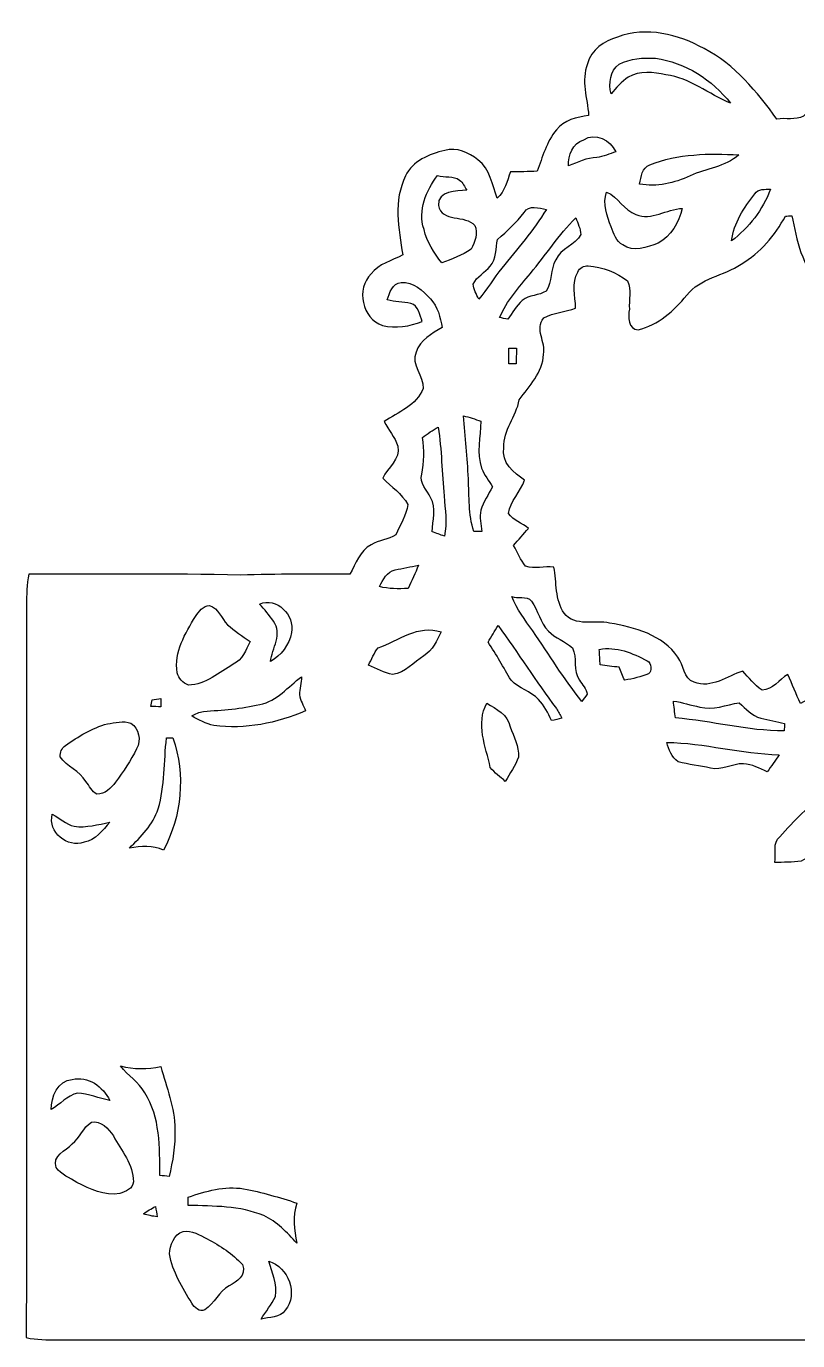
# Model space of a CAD drawing. Header units: centimetres. Extents: x -14.3 to 13.5, y -11.7 to 12.1.
# Drawn here: x -14.31 to -0.34, y -11.69 to 12.11 of the extents above; entities that cross this region are included whole.
import ezdxf

# ---------------------------------------------------------------- set-up
doc = ezdxf.new("R2010")
doc.units = ezdxf.units.CM
doc.header["$MEASUREMENT"] = 0
doc.layers.add('Camada 1', color=7, linetype='Continuous')

msp = doc.modelspace()

# ---------------------------------------------------------------- linework, layer by layer
at = {"layer": 'Camada 1', "color": 139}
for points, knots in [([(-3.60609, 11.9119), (-3.08257, 12.10804), (-2.50578, 11.96552), (-2.03376, 11.7034), (-2.03376, 11.7034), (-1.47779, 11.41836), (-1.08091, 10.91918), (-0.7172, 10.4267), (-0.7172, 10.4267), (-0.56162, 10.45528), (-0.37818, 10.40024), (-0.23495, 10.48315), (-0.23495, 10.48315), (-0.02399, 10.70716), (0.12524, 10.98973), (0.37712, 11.17459), (0.37712, 11.17459), (1.05692, 11.74997), (2.03518, 12.01561), (2.8896, 11.69388), (2.8896, 11.69388), (3.18347, 11.57711), (3.49532, 11.34216), (3.53589, 11.00702), (3.53589, 11.00702), (3.51084, 10.57099), (3.13267, 10.27783), (2.9524, 9.90776), (2.9524, 9.90776), (3.28718, 9.7275), (3.62232, 9.49184), (3.78389, 9.13589), (3.78389, 9.13589), (3.86962, 8.92422), (3.75779, 8.61625), (3.96311, 8.46243), (3.96311, 8.46243), (4.26156, 8.26347), (4.6355, 8.25888), (4.98122, 8.28746), (4.98122, 8.28746), (5.07788, 8.03205), (5.02356, 7.75229), (5.07506, 7.49088), (5.07506, 7.49088), (5.24087, 7.34095), (5.4931, 7.33813), (5.65644, 7.18961), (5.65644, 7.18961), (5.63421, 7.01216), (5.51251, 6.85588), (5.52415, 6.67173), (5.52415, 6.67173), (5.60493, 6.483), (5.80919, 6.39233), (5.9563, 6.2604), (5.9563, 6.2604), (5.86775, 6.12105), (5.76192, 5.99405), (5.67373, 5.85505), (5.67373, 5.85505), (5.91326, 5.82401), (6.23217, 5.81978), (6.32813, 5.53755), (6.32813, 5.53755), (6.54121, 4.98969), (6.17396, 4.39455), (5.67196, 4.16348), (5.67196, 4.16348), (5.84094, 3.85304), (6.1334, 3.63079), (6.29779, 3.31682), (6.29779, 3.31682), (6.51404, 2.96968), (6.63293, 2.57634), (6.7564, 2.18969), (6.7564, 2.18969), (8.87307, 2.18581), (10.98973, 2.1844), (13.1064, 2.19181), (13.1064, 2.19181), (13.19671, 2.16535), (13.4052, 2.24402), (13.43343, 2.09374), (13.43343, 2.09374), (13.47047, 1.85738), (13.45777, 1.61502), (13.46271, 1.37583), (13.46271, 1.37583), (13.44789, -2.97109), (13.47117, -7.31838), (13.45107, -11.66566), (13.45107, -11.66566), (10.73715, -11.69176), (8.02323, -11.66954), (5.30931, -11.67695), (5.30931, -11.67695), (-1.04069, -11.678), (-7.39105, -11.67483), (-13.74105, -11.67871), (-13.74105, -11.67871), (-13.93049, -11.67201), (-14.12275, -11.678), (-14.30867, -11.63567), (-14.30867, -11.63567), (-14.30161, -7.21607), (-14.30549, -2.79647), (-14.3069, 1.62313), (-14.3069, 1.62313), (-14.30091, 1.81293), (-14.3062, 2.00448), (-14.26387, 2.19075), (-14.26387, 2.19075), (-12.9854, 2.17734), (-11.70693, 2.20451), (-10.42882, 2.17135), (-10.42882, 2.17135), (-9.76948, 2.19146), (-9.10978, 2.18722), (-8.45009, 2.18863), (-8.45009, 2.18863), (-8.34108, 2.37702), (-8.27123, 2.61691), (-8.06344, 2.71815), (-8.06344, 2.71815), (-7.92692, 2.80811), (-7.75088, 2.80846), (-7.61788, 2.90195), (-7.61788, 2.90195), (-7.54133, 3.0794), (-7.42703, 3.25191), (-7.40234, 3.44699), (-7.40234, 3.44699), (-7.5057, 3.64808), (-7.69832, 3.77155), (-7.8546, 3.92501), (-7.8546, 3.92501), (-7.77028, 4.12362), (-7.52828, 4.26226), (-7.5812, 4.50744), (-7.5812, 4.50744), (-7.63835, 4.6676), (-7.74982, 4.8006), (-7.82849, 4.95018), (-7.82849, 4.95018), (-7.57731, 5.11881), (-7.239, 5.24757), (-7.12435, 5.55096), (-7.12435, 5.55096), (-7.10777, 5.77921), (-7.35189, 5.98241), (-7.25135, 6.20995), (-7.25135, 6.20995), (-7.17797, 6.43114), (-6.96771, 6.54544), (-6.77933, 6.65304), (-6.77933, 6.65304), (-6.81602, 6.83613), (-6.85483, 7.03298), (-6.99241, 7.17127), (-6.99241, 7.17127), (-7.124, 7.32261), (-7.30568, 7.48383), (-7.52052, 7.46795), (-7.52052, 7.46795), (-7.68244, 7.45349), (-7.73077, 7.28063), (-7.77522, 7.15257), (-7.77522, 7.15257), (-7.63482, 7.11623), (-7.48841, 7.12153), (-7.34801, 7.08942), (-7.34801, 7.08942), (-7.20513, 7.05238), (-7.18432, 6.87458), (-7.13846, 6.76346), (-7.13846, 6.76346), (-7.366, 6.67315), (-7.62071, 6.63646), (-7.8613, 6.69078), (-7.8613, 6.69078), (-8.2289, 6.81285), (-8.34178, 7.35965), (-8.0645, 7.62318), (-8.0645, 7.62318), (-7.92939, 7.81297), (-7.68703, 7.85989), (-7.49371, 7.9689), (-7.49371, 7.9689), (-7.56638, 8.43986), (-7.66868, 8.95385), (-7.44079, 9.3973), (-7.44079, 9.3973), (-7.32014, 9.67317), (-7.00723, 9.79735), (-6.73312, 9.85943), (-6.73312, 9.85943), (-6.51616, 9.92223), (-6.29744, 9.82345), (-6.13163, 9.68904), (-6.13163, 9.68904), (-5.90197, 9.52923), (-5.8794, 9.23255), (-5.78132, 8.99336), (-5.78132, 8.99336), (-5.64162, 9.11754), (-5.60776, 9.3084), (-5.54073, 9.47491), (-5.54073, 9.47491), (-5.38057, 9.47138), (-5.22076, 9.47667), (-5.0606, 9.48231), (-5.0606, 9.48231), (-4.96217, 9.7402), (-4.89091, 10.01642), (-4.7117, 10.23338), (-4.7117, 10.23338), (-4.57341, 10.40941), (-4.33846, 10.46268), (-4.12715, 10.49514), (-4.12715, 10.49514), (-4.14902, 10.807), (-4.26932, 11.12167), (-4.14584, 11.42965), (-4.14584, 11.42965), (-4.08869, 11.68541), (-3.84104, 11.83922), (-3.60609, 11.9119), (-3.60609, 11.9119), (-3.60609, 11.9119), (-3.60609, 11.9119), (-3.60609, 11.9119)], [0, 0, 0, 0, 0.01694915, 0.01694915, 0.01694915, 0.01694915, 0.03389831, 0.03389831, 0.03389831, 0.03389831, 0.05084746, 0.05084746, 0.05084746, 0.05084746, 0.06779661, 0.06779661, 0.06779661, 0.06779661, 0.08474576, 0.08474576, 0.08474576, 0.08474576, 0.10169492, 0.10169492, 0.10169492, 0.10169492, 0.11864407, 0.11864407, 0.11864407, 0.11864407, 0.13559322, 0.13559322, 0.13559322, 0.13559322, 0.15254237, 0.15254237, 0.15254237, 0.15254237, 0.16949153, 0.16949153, 0.16949153, 0.16949153, 0.18644068, 0.18644068, 0.18644068, 0.18644068, 0.20338983, 0.20338983, 0.20338983, 0.20338983, 0.22033898, 0.22033898, 0.22033898, 0.22033898, 0.23728814, 0.23728814, 0.23728814, 0.23728814, 0.25423729, 0.25423729, 0.25423729, 0.25423729, 0.27118644, 0.27118644, 0.27118644, 0.27118644, 0.28813559, 0.28813559, 0.28813559, 0.28813559, 0.30508475, 0.30508475, 0.30508475, 0.30508475, 0.3220339, 0.3220339, 0.3220339, 0.3220339, 0.33898305, 0.33898305, 0.33898305, 0.33898305, 0.3559322, 0.3559322, 0.3559322, 0.3559322, 0.37288136, 0.37288136, 0.37288136, 0.37288136, 0.38983051, 0.38983051, 0.38983051, 0.38983051, 0.40677966, 0.40677966, 0.40677966, 0.40677966, 0.42372881, 0.42372881, 0.42372881, 0.42372881, 0.44067797, 0.44067797, 0.44067797, 0.44067797, 0.45762712, 0.45762712, 0.45762712, 0.45762712, 0.47457627, 0.47457627, 0.47457627, 0.47457627, 0.49152542, 0.49152542, 0.49152542, 0.49152542, 0.50847458, 0.50847458, 0.50847458, 0.50847458, 0.52542373, 0.52542373, 0.52542373, 0.52542373, 0.54237288, 0.54237288, 0.54237288, 0.54237288, 0.55932203, 0.55932203, 0.55932203, 0.55932203, 0.57627119, 0.57627119, 0.57627119, 0.57627119, 0.59322034, 0.59322034, 0.59322034, 0.59322034, 0.61016949, 0.61016949, 0.61016949, 0.61016949, 0.62711864, 0.62711864, 0.62711864, 0.62711864, 0.6440678, 0.6440678, 0.6440678, 0.6440678, 0.66101695, 0.66101695, 0.66101695, 0.66101695, 0.6779661, 0.6779661, 0.6779661, 0.6779661, 0.69491525, 0.69491525, 0.69491525, 0.69491525, 0.71186441, 0.71186441, 0.71186441, 0.71186441, 0.72881356, 0.72881356, 0.72881356, 0.72881356, 0.74576271, 0.74576271, 0.74576271, 0.74576271, 0.76271186, 0.76271186, 0.76271186, 0.76271186, 0.77966102, 0.77966102, 0.77966102, 0.77966102, 0.79661017, 0.79661017, 0.79661017, 0.79661017, 0.81355932, 0.81355932, 0.81355932, 0.81355932, 0.83050847, 0.83050847, 0.83050847, 0.83050847, 0.84745763, 0.84745763, 0.84745763, 0.84745763, 0.86440678, 0.86440678, 0.86440678, 0.86440678, 0.88135593, 0.88135593, 0.88135593, 0.88135593, 0.89830508, 0.89830508, 0.89830508, 0.89830508, 0.91525424, 0.91525424, 0.91525424, 0.91525424, 0.93220339, 0.93220339, 0.93220339, 0.93220339, 0.94915254, 0.94915254, 0.94915254, 0.94915254, 0.96610169, 0.96610169, 0.96610169, 0.96610169, 1, 1, 1, 1]), ([(-3.57293, 11.42083), (-3.74403, 11.30088), (-3.76484, 11.07405), (-3.72216, 10.88461), (-3.72216, 10.88461), (-3.62514, 10.99115), (-3.53624, 11.11109), (-3.4096, 11.18553), (-3.4096, 11.18553), (-3.20287, 11.30653), (-2.9524, 11.27901), (-2.72803, 11.23139), (-2.72803, 11.23139), (-2.29447, 11.17353), (-1.95368, 10.87579), (-1.55822, 10.71704), (-1.55822, 10.71704), (-1.88842, 11.1379), (-2.37878, 11.45681), (-2.9143, 11.52913), (-2.9143, 11.52913), (-3.13655, 11.54289), (-3.37291, 11.52772), (-3.57293, 11.42083), (-3.57293, 11.42083), (-3.57293, 11.42083), (-3.57293, 11.42083), (-3.57293, 11.42083)], [0, 0, 0, 0, 0.125, 0.125, 0.125, 0.125, 0.25, 0.25, 0.25, 0.25, 0.375, 0.375, 0.375, 0.375, 0.5, 0.5, 0.5, 0.5, 0.625, 0.625, 0.625, 0.625, 0.75, 0.75, 0.75, 0.75, 1, 1, 1, 1]), ([(-4.21569, 10.05452), (-4.41995, 9.99067), (-4.50039, 9.77618), (-4.49121, 9.58074), (-4.49121, 9.58074), (-4.32329, 9.6393), (-4.16348, 9.73243), (-3.98004, 9.73243), (-3.98004, 9.73243), (-3.86009, 9.74443), (-3.75003, 9.79699), (-3.63784, 9.83756), (-3.63784, 9.83756), (-3.73098, 10.04605), (-4.00756, 10.19175), (-4.21569, 10.05452), (-4.21569, 10.05452), (-4.21569, 10.05452), (-4.21569, 10.05452), (-4.21569, 10.05452)], [0, 0, 0, 0, 0.16666667, 0.16666667, 0.16666667, 0.16666667, 0.33333333, 0.33333333, 0.33333333, 0.33333333, 0.5, 0.5, 0.5, 0.5, 0.66666667, 0.66666667, 0.66666667, 0.66666667, 1, 1, 1, 1]), ([(-3.01907, 9.59979), (-3.16442, 9.54934), (-3.175, 9.37789), (-3.20675, 9.25195), (-3.20675, 9.25195), (-2.89172, 9.18986), (-2.57598, 9.26818), (-2.28988, 9.40012), (-2.28988, 9.40012), (-1.99954, 9.53417), (-1.65453, 9.56275), (-1.40794, 9.77794), (-1.40794, 9.77794), (-1.94592, 9.81251), (-2.51213, 9.80158), (-3.01907, 9.59979), (-3.01907, 9.59979), (-3.01907, 9.59979), (-3.01907, 9.59979), (-3.01907, 9.59979)], [0, 0, 0, 0, 0.16666667, 0.16666667, 0.16666667, 0.16666667, 0.33333333, 0.33333333, 0.33333333, 0.33333333, 0.5, 0.5, 0.5, 0.5, 0.66666667, 0.66666667, 0.66666667, 0.66666667, 1, 1, 1, 1]), ([(-6.86118, 9.40788), (-7.06543, 9.13271), (-7.22595, 8.77641), (-7.10741, 8.43068), (-7.10741, 8.43068), (-7.06614, 8.1982), (-6.91586, 8.01229), (-6.7878, 7.82214), (-6.7878, 7.82214), (-6.60647, 7.89517), (-6.41597, 7.95831), (-6.25651, 8.07297), (-6.25651, 8.07297), (-6.18455, 8.19679), (-6.12705, 8.36577), (-6.18843, 8.503), (-6.18843, 8.503), (-6.362, 8.70409), (-6.78427, 8.55239), (-6.84777, 8.86566), (-6.84777, 8.86566), (-6.86365, 9.1306), (-6.51334, 9.1313), (-6.33554, 9.13977), (-6.33554, 9.13977), (-6.37399, 9.20362), (-6.40574, 9.27453), (-6.46289, 9.32427), (-6.46289, 9.32427), (-6.57472, 9.40788), (-6.737, 9.36272), (-6.86118, 9.40788), (-6.86118, 9.40788), (-6.86118, 9.40788), (-6.86118, 9.40788), (-6.86118, 9.40788)], [0, 0, 0, 0, 0.1, 0.1, 0.1, 0.1, 0.2, 0.2, 0.2, 0.2, 0.3, 0.3, 0.3, 0.3, 0.4, 0.4, 0.4, 0.4, 0.5, 0.5, 0.5, 0.5, 0.6, 0.6, 0.6, 0.6, 0.7, 0.7, 0.7, 0.7, 0.8, 0.8, 0.8, 0.8, 1, 1, 1, 1]), ([(-3.80153, 9.10661), (-3.88056, 8.89459), (-3.79448, 8.6741), (-3.72004, 8.47408), (-3.72004, 8.47408), (-3.66995, 8.3559), (-3.63079, 8.21655), (-3.51014, 8.14952), (-3.51014, 8.14952), (-3.31752, 8.00806), (-3.06705, 8.11142), (-2.86808, 8.18021), (-2.86808, 8.18021), (-2.63349, 8.30933), (-2.49061, 8.55663), (-2.4317, 8.81133), (-2.4317, 8.81133), (-2.71533, 8.80075), (-2.98944, 8.58238), (-3.27025, 8.70021), (-3.27025, 8.70021), (-3.49074, 8.77358), (-3.59057, 9.01418), (-3.80153, 9.10661), (-3.80153, 9.10661), (-3.80153, 9.10661), (-3.80153, 9.10661), (-3.80153, 9.10661)], [0, 0, 0, 0, 0.125, 0.125, 0.125, 0.125, 0.25, 0.25, 0.25, 0.25, 0.375, 0.375, 0.375, 0.375, 0.5, 0.5, 0.5, 0.5, 0.625, 0.625, 0.625, 0.625, 0.75, 0.75, 0.75, 0.75, 1, 1, 1, 1]), ([(-1.11866, 9.07591), (-1.3141, 8.82615), (-1.50001, 8.54569), (-1.53776, 8.22255), (-1.53776, 8.22255), (-1.22802, 8.46173), (-0.97014, 8.78734), (-0.83573, 9.15705), (-0.83573, 9.15705), (-0.9338, 9.15388), (-1.05445, 9.1687), (-1.11866, 9.07591), (-1.11866, 9.07591), (-1.11866, 9.07591), (-1.11866, 9.07591), (-1.11866, 9.07591)], [0, 0, 0, 0, 0.2, 0.2, 0.2, 0.2, 0.4, 0.4, 0.4, 0.4, 0.6, 0.6, 0.6, 0.6, 1, 1, 1, 1]), ([(-5.2952, 8.73725), (-5.43525, 8.55592), (-5.59929, 8.39611), (-5.77497, 8.24971), (-5.77497, 8.24971), (-5.81766, 8.09061), (-5.78767, 7.8927), (-5.91115, 7.76429), (-5.91115, 7.76429), (-6.0071, 7.64999), (-6.14927, 7.57626), (-6.21912, 7.44114), (-6.21912, 7.44114), (-6.20713, 7.34342), (-6.15809, 7.25593), (-6.11787, 7.16774), (-6.11787, 7.16774), (-5.96265, 7.34236), (-5.8487, 7.54839), (-5.70054, 7.7283), (-5.70054, 7.7283), (-5.41867, 8.07367), (-5.12621, 8.41234), (-4.89232, 8.79299), (-4.89232, 8.79299), (-5.02356, 8.8131), (-5.20947, 8.88506), (-5.2952, 8.73725), (-5.2952, 8.73725), (-5.2952, 8.73725), (-5.2952, 8.73725), (-5.2952, 8.73725)], [0, 0, 0, 0, 0.11111111, 0.11111111, 0.11111111, 0.11111111, 0.22222222, 0.22222222, 0.22222222, 0.22222222, 0.33333333, 0.33333333, 0.33333333, 0.33333333, 0.44444444, 0.44444444, 0.44444444, 0.44444444, 0.55555556, 0.55555556, 0.55555556, 0.55555556, 0.66666667, 0.66666667, 0.66666667, 0.66666667, 0.77777778, 0.77777778, 0.77777778, 0.77777778, 1, 1, 1, 1]), ([(-5.18195, 7.63341), (-5.38868, 7.38329), (-5.61128, 7.13846), (-5.73899, 6.83542), (-5.73899, 6.83542), (-5.69031, 6.82449), (-5.64162, 6.8139), (-5.59294, 6.80297), (-5.59294, 6.80297), (-5.50933, 6.92044), (-5.43419, 7.04497), (-5.32836, 7.14446), (-5.32836, 7.14446), (-5.20277, 7.24359), (-5.02779, 7.22842), (-4.89656, 7.3145), (-4.89656, 7.3145), (-4.78261, 7.47889), (-4.82741, 7.7089), (-4.72228, 7.88), (-4.72228, 7.88), (-4.63233, 8.08849), (-4.37021, 8.13929), (-4.26791, 8.33649), (-4.26791, 8.33649), (-4.27214, 8.44338), (-4.32435, 8.54075), (-4.36174, 8.63882), (-4.36174, 8.63882), (-4.67184, 8.33543), (-4.90079, 7.9622), (-5.18195, 7.63341), (-5.18195, 7.63341), (-5.18195, 7.63341), (-5.18195, 7.63341), (-5.18195, 7.63341)], [0, 0, 0, 0, 0.1, 0.1, 0.1, 0.1, 0.2, 0.2, 0.2, 0.2, 0.3, 0.3, 0.3, 0.3, 0.4, 0.4, 0.4, 0.4, 0.5, 0.5, 0.5, 0.5, 0.6, 0.6, 0.6, 0.6, 0.7, 0.7, 0.7, 0.7, 0.8, 0.8, 0.8, 0.8, 1, 1, 1, 1]), ([(-0.56515, 8.66951), (-0.75565, 8.32238), (-1.01565, 8.00171), (-1.36278, 7.80274), (-1.36278, 7.80274), (-1.67781, 7.58896), (-2.10855, 7.55156), (-2.35162, 7.23724), (-2.35162, 7.23724), (-2.57916, 6.95607), (-2.86844, 6.69608), (-3.23074, 6.61458), (-3.23074, 6.61458), (-3.41313, 6.60859), (-3.41242, 6.8647), (-3.38984, 6.98324), (-3.38984, 6.98324), (-3.39937, 7.15081), (-3.34998, 7.33743), (-3.42159, 7.49618), (-3.42159, 7.49618), (-3.62479, 7.6521), (-3.87632, 7.75547), (-4.13314, 7.77099), (-4.13314, 7.77099), (-4.21323, 7.77946), (-4.29366, 7.73289), (-4.32294, 7.65669), (-4.32294, 7.65669), (-4.44183, 7.45949), (-4.36527, 7.22277), (-4.3628, 7.00652), (-4.3628, 7.00652), (-4.54978, 6.93138), (-4.76568, 6.93067), (-4.93995, 6.82625), (-4.93995, 6.82625), (-5.10752, 6.62905), (-4.89691, 6.38845), (-4.94383, 6.16903), (-4.94383, 6.16903), (-4.95441, 5.836), (-5.20947, 5.59964), (-5.38268, 5.34317), (-5.38268, 5.34317), (-5.43913, 5.04155), (-5.67514, 4.79637), (-5.66314, 4.47957), (-5.66314, 4.47957), (-5.71288, 4.20829), (-5.48323, 4.02449), (-5.28814, 3.88832), (-5.28814, 3.88832), (-5.35975, 3.67524), (-5.54602, 3.51226), (-5.57812, 3.28577), (-5.57812, 3.28577), (-5.49381, 3.1563), (-5.32977, 3.11609), (-5.21653, 3.01696), (-5.21653, 3.01696), (-5.30613, 2.91359), (-5.39644, 2.81129), (-5.4857, 2.70757), (-5.4857, 2.70757), (-5.41373, 2.5841), (-5.36681, 2.44052), (-5.26803, 2.33468), (-5.26803, 2.33468), (-5.10787, 2.27083), (-4.92443, 2.33715), (-4.75791, 2.31563), (-4.75791, 2.31563), (-4.70076, 2.03729), (-4.74063, 1.7212), (-4.56988, 1.4799), (-4.56988, 1.4799), (-4.3748, 1.22837), (-4.01038, 1.35855), (-3.74756, 1.30316), (-3.74756, 1.30316), (-3.29248, 1.22626), (-2.78659, 1.08832), (-2.50966, 0.6858), (-2.50966, 0.6858), (-2.40136, 0.54046), (-2.413, 0.29669), (-2.21686, 0.23283), (-2.21686, 0.23283), (-1.90923, 0.10724), (-1.61608, 0.34361), (-1.33844, 0.43427), (-1.33844, 0.43427), (-1.2259, 0.31574), (-1.1303, 0.17604), (-0.98848, 0.08996), (-0.98848, 0.08996), (-0.79128, 0.09031), (-0.6791, 0.28011), (-0.52105, 0.37253), (-0.52105, 0.37253), (-0.44168, 0.19791), (-0.37148, 0.01905), (-0.29351, -0.15628), (-0.29351, -0.15628), (-0.14817, -0.07832), (-0.0127, 0.02434), (0.14605, 0.07408), (0.14605, 0.07408), (0.28928, 0.07761), (0.4251, 0.01411), (0.5648, -0.01164), (0.5648, -0.01164), (0.61242, 0.17674), (0.61454, 0.37359), (0.66111, 0.56127), (0.66111, 0.56127), (0.89359, 0.69215), (1.16664, 0.46955), (1.40899, 0.57679), (1.40899, 0.57679), (1.70815, 0.65828), (1.78929, 0.9966), (1.98155, 1.20297), (1.98155, 1.20297), (2.17911, 1.14265), (2.37984, 1.08479), (2.58939, 1.09079), (2.58939, 1.09079), (2.68323, 1.4164), (2.42041, 1.84221), (2.72591, 2.08915), (2.72591, 2.08915), (2.9591, 2.31352), (3.34786, 2.40559), (3.43429, 2.75625), (3.43429, 2.75625), (3.44664, 2.98979), (3.38208, 3.21663), (3.33375, 3.44241), (3.33375, 3.44241), (3.50485, 3.52778), (3.67489, 3.61597), (3.84316, 3.70769), (3.84316, 3.70769), (3.79695, 3.86327), (3.73768, 4.01426), (3.68723, 4.16807), (3.68723, 4.16807), (3.75779, 4.2231), (3.84916, 4.26332), (3.89255, 4.34552), (3.89255, 4.34552), (3.91795, 4.47781), (3.91724, 4.64397), (3.79201, 4.72405), (3.79201, 4.72405), (3.32881, 5.04331), (2.93053, 5.50475), (2.80106, 6.06319), (2.80106, 6.06319), (2.72062, 6.29603), (2.7178, 6.59342), (2.50014, 6.7504), (2.50014, 6.7504), (2.28247, 6.90104), (2.00766, 6.92362), (1.76283, 7.00899), (1.76283, 7.00899), (1.49754, 7.07919), (1.25307, 7.23406), (0.97049, 7.22595), (0.97049, 7.22595), (0.67239, 7.26228), (0.32667, 7.2323), (0.08326, 7.44114), (0.08326, 7.44114), (-0.27481, 7.74841), (-0.35595, 8.24124), (-0.4505, 8.67833), (-0.4505, 8.67833), (-0.48895, 8.67551), (-0.52705, 8.67234), (-0.56515, 8.66951), (-0.56515, 8.66951), (-0.56515, 8.66951), (-0.56515, 8.66951), (-0.56515, 8.66951)], [0, 0, 0, 0, 0.02083333, 0.02083333, 0.02083333, 0.02083333, 0.04166667, 0.04166667, 0.04166667, 0.04166667, 0.0625, 0.0625, 0.0625, 0.0625, 0.08333333, 0.08333333, 0.08333333, 0.08333333, 0.10416667, 0.10416667, 0.10416667, 0.10416667, 0.125, 0.125, 0.125, 0.125, 0.14583333, 0.14583333, 0.14583333, 0.14583333, 0.16666667, 0.16666667, 0.16666667, 0.16666667, 0.1875, 0.1875, 0.1875, 0.1875, 0.20833333, 0.20833333, 0.20833333, 0.20833333, 0.22916667, 0.22916667, 0.22916667, 0.22916667, 0.25, 0.25, 0.25, 0.25, 0.27083333, 0.27083333, 0.27083333, 0.27083333, 0.29166667, 0.29166667, 0.29166667, 0.29166667, 0.3125, 0.3125, 0.3125, 0.3125, 0.33333333, 0.33333333, 0.33333333, 0.33333333, 0.35416667, 0.35416667, 0.35416667, 0.35416667, 0.375, 0.375, 0.375, 0.375, 0.39583333, 0.39583333, 0.39583333, 0.39583333, 0.41666667, 0.41666667, 0.41666667, 0.41666667, 0.4375, 0.4375, 0.4375, 0.4375, 0.45833333, 0.45833333, 0.45833333, 0.45833333, 0.47916667, 0.47916667, 0.47916667, 0.47916667, 0.5, 0.5, 0.5, 0.5, 0.52083333, 0.52083333, 0.52083333, 0.52083333, 0.54166667, 0.54166667, 0.54166667, 0.54166667, 0.5625, 0.5625, 0.5625, 0.5625, 0.58333333, 0.58333333, 0.58333333, 0.58333333, 0.60416667, 0.60416667, 0.60416667, 0.60416667, 0.625, 0.625, 0.625, 0.625, 0.64583333, 0.64583333, 0.64583333, 0.64583333, 0.66666667, 0.66666667, 0.66666667, 0.66666667, 0.6875, 0.6875, 0.6875, 0.6875, 0.70833333, 0.70833333, 0.70833333, 0.70833333, 0.72916667, 0.72916667, 0.72916667, 0.72916667, 0.75, 0.75, 0.75, 0.75, 0.77083333, 0.77083333, 0.77083333, 0.77083333, 0.79166667, 0.79166667, 0.79166667, 0.79166667, 0.8125, 0.8125, 0.8125, 0.8125, 0.83333333, 0.83333333, 0.83333333, 0.83333333, 0.85416667, 0.85416667, 0.85416667, 0.85416667, 0.875, 0.875, 0.875, 0.875, 0.89583333, 0.89583333, 0.89583333, 0.89583333, 0.91666667, 0.91666667, 0.91666667, 0.91666667, 0.9375, 0.9375, 0.9375, 0.9375, 0.95833333, 0.95833333, 0.95833333, 0.95833333, 1, 1, 1, 1]), ([(-5.57036, 6.27803), (-5.57424, 6.1849), (-5.57389, 6.09177), (-5.57001, 5.99863), (-5.57001, 5.99863), (-5.53791, 5.99863), (-5.4737, 5.99863), (-5.44195, 5.99863), (-5.44195, 5.99863), (-5.43772, 6.09141), (-5.4349, 6.18455), (-5.43631, 6.27733), (-5.43631, 6.27733), (-5.46982, 6.27768), (-5.53685, 6.27803), (-5.57036, 6.27803), (-5.57036, 6.27803), (-5.57036, 6.27803), (-5.57036, 6.27803), (-5.57036, 6.27803)], [0, 0, 0, 0, 0.16666667, 0.16666667, 0.16666667, 0.16666667, 0.33333333, 0.33333333, 0.33333333, 0.33333333, 0.5, 0.5, 0.5, 0.5, 0.66666667, 0.66666667, 0.66666667, 0.66666667, 1, 1, 1, 1]), ([(-6.39516, 5.05389), (-6.36623, 4.67466), (-6.3179, 4.29683), (-6.3052, 3.91619), (-6.3052, 3.91619), (-6.2865, 3.59763), (-6.30908, 3.26708), (-6.20466, 2.96016), (-6.20466, 2.96016), (-6.15774, 2.96122), (-6.11046, 2.96228), (-6.06319, 2.96333), (-6.06319, 2.96333), (-6.06743, 3.08928), (-6.11046, 3.2198), (-6.0766, 3.34504), (-6.0766, 3.34504), (-6.03497, 3.49814), (-5.94184, 3.62903), (-5.8667, 3.76626), (-5.8667, 3.76626), (-5.93161, 3.88056), (-6.01698, 3.98392), (-6.06531, 4.10669), (-6.06531, 4.10669), (-6.16232, 4.38256), (-6.08224, 4.67289), (-6.07801, 4.95547), (-6.07801, 4.95547), (-6.18067, 4.9971), (-6.28685, 5.03061), (-6.39516, 5.05389), (-6.39516, 5.05389), (-6.39516, 5.05389), (-6.39516, 5.05389), (-6.39516, 5.05389)], [0, 0, 0, 0, 0.1, 0.1, 0.1, 0.1, 0.2, 0.2, 0.2, 0.2, 0.3, 0.3, 0.3, 0.3, 0.4, 0.4, 0.4, 0.4, 0.5, 0.5, 0.5, 0.5, 0.6, 0.6, 0.6, 0.6, 0.7, 0.7, 0.7, 0.7, 0.8, 0.8, 0.8, 0.8, 1, 1, 1, 1]), ([(-7.1367, 4.66161), (-7.10283, 4.44077), (-7.10036, 4.21464), (-7.14904, 3.99591), (-7.14904, 3.99591), (-7.19561, 3.83399), (-7.04991, 3.71052), (-6.99135, 3.57364), (-6.99135, 3.57364), (-6.87246, 3.38843), (-6.95396, 3.15701), (-6.96207, 2.95522), (-6.96207, 2.95522), (-6.88763, 2.92876), (-6.81355, 2.9023), (-6.73911, 2.87584), (-6.73911, 2.87584), (-6.68549, 3.11573), (-6.72888, 3.36197), (-6.74405, 3.60327), (-6.74405, 3.60327), (-6.7818, 4.01884), (-6.78991, 4.43689), (-6.84883, 4.84999), (-6.84883, 4.84999), (-6.95149, 4.79813), (-7.04497, 4.7304), (-7.1367, 4.66161), (-7.1367, 4.66161), (-7.1367, 4.66161), (-7.1367, 4.66161), (-7.1367, 4.66161)], [0, 0, 0, 0, 0.11111111, 0.11111111, 0.11111111, 0.11111111, 0.22222222, 0.22222222, 0.22222222, 0.22222222, 0.33333333, 0.33333333, 0.33333333, 0.33333333, 0.44444444, 0.44444444, 0.44444444, 0.44444444, 0.55555556, 0.55555556, 0.55555556, 0.55555556, 0.66666667, 0.66666667, 0.66666667, 0.66666667, 0.77777778, 0.77777778, 0.77777778, 0.77777778, 1, 1, 1, 1]), ([(-7.62988, 2.2666), (-7.77875, 2.23555), (-7.84719, 2.08386), (-7.91563, 1.96497), (-7.91563, 1.96497), (-7.7463, 1.91699), (-7.56955, 1.92017), (-7.39563, 1.93005), (-7.39563, 1.93005), (-7.32966, 2.06904), (-7.26017, 2.20627), (-7.21043, 2.35232), (-7.21043, 2.35232), (-7.34942, 2.32057), (-7.48947, 2.292), (-7.62988, 2.2666), (-7.62988, 2.2666), (-7.62988, 2.2666), (-7.62988, 2.2666), (-7.62988, 2.2666)], [0, 0, 0, 0, 0.16666667, 0.16666667, 0.16666667, 0.16666667, 0.33333333, 0.33333333, 0.33333333, 0.33333333, 0.5, 0.5, 0.5, 0.5, 0.66666667, 0.66666667, 0.66666667, 0.66666667, 1, 1, 1, 1]), ([(-10.08521, 1.64747), (-9.99772, 1.54587), (-9.90459, 1.44851), (-9.83368, 1.33421), (-9.83368, 1.33421), (-9.6647, 1.1109), (-9.85591, 0.84526), (-9.88977, 0.60431), (-9.88977, 0.60431), (-9.69398, 0.70979), (-9.54828, 0.91193), (-9.50807, 1.12959), (-9.50807, 1.12959), (-9.44421, 1.44286), (-9.77583, 1.78223), (-10.08521, 1.64747), (-10.08521, 1.64747), (-10.08521, 1.64747), (-10.08521, 1.64747), (-10.08521, 1.64747)], [0, 0, 0, 0, 0.16666667, 0.16666667, 0.16666667, 0.16666667, 0.33333333, 0.33333333, 0.33333333, 0.33333333, 0.5, 0.5, 0.5, 0.5, 0.66666667, 0.66666667, 0.66666667, 0.66666667, 1, 1, 1, 1]), ([(-5.51815, 1.78364), (-5.4296, 1.55399), (-5.27756, 1.35996), (-5.14033, 1.15888), (-5.14033, 1.15888), (-4.84258, 0.73484), (-4.57694, 0.28822), (-4.25062, -0.11536), (-4.25062, -0.11536), (-4.21816, -0.07303), (-4.18289, -0.03316), (-4.15431, 0.01199), (-4.15431, 0.01199), (-4.16701, 0.11148), (-4.24709, 0.18521), (-4.29154, 0.27058), (-4.29154, 0.27058), (-4.4263, 0.43603), (-4.32188, 0.67451), (-4.42101, 0.85196), (-4.42101, 0.85196), (-4.5466, 0.97896), (-4.73639, 1.0227), (-4.85669, 1.15782), (-4.85669, 1.15782), (-5.00345, 1.31092), (-5.04014, 1.53176), (-5.16326, 1.70039), (-5.16326, 1.70039), (-5.24404, 1.80587), (-5.42149, 1.7332), (-5.51815, 1.78364), (-5.51815, 1.78364), (-5.51815, 1.78364), (-5.51815, 1.78364), (-5.51815, 1.78364)], [0, 0, 0, 0, 0.1, 0.1, 0.1, 0.1, 0.2, 0.2, 0.2, 0.2, 0.3, 0.3, 0.3, 0.3, 0.4, 0.4, 0.4, 0.4, 0.5, 0.5, 0.5, 0.5, 0.6, 0.6, 0.6, 0.6, 0.7, 0.7, 0.7, 0.7, 0.8, 0.8, 0.8, 0.8, 1, 1, 1, 1]), ([(-11.24691, 1.42275), (-11.42894, 1.11443), (-11.64096, 0.77964), (-11.57499, 0.40217), (-11.57499, 0.40217), (-11.55806, 0.29598), (-11.46669, 0.21978), (-11.37285, 0.17992), (-11.37285, 0.17992), (-11.06135, 0.18591), (-10.81511, 0.40887), (-10.5604, 0.55809), (-10.5604, 0.55809), (-10.39213, 0.63465), (-10.33357, 0.81562), (-10.25807, 0.96802), (-10.25807, 0.96802), (-10.3953, 1.06856), (-10.53994, 1.16029), (-10.66694, 1.27318), (-10.66694, 1.27318), (-10.7756, 1.38712), (-10.82499, 1.5748), (-10.99185, 1.61996), (-10.99185, 1.61996), (-11.10827, 1.61678), (-11.18482, 1.50883), (-11.24691, 1.42275), (-11.24691, 1.42275), (-11.24691, 1.42275), (-11.24691, 1.42275), (-11.24691, 1.42275)], [0, 0, 0, 0, 0.11111111, 0.11111111, 0.11111111, 0.11111111, 0.22222222, 0.22222222, 0.22222222, 0.22222222, 0.33333333, 0.33333333, 0.33333333, 0.33333333, 0.44444444, 0.44444444, 0.44444444, 0.44444444, 0.55555556, 0.55555556, 0.55555556, 0.55555556, 0.66666667, 0.66666667, 0.66666667, 0.66666667, 0.77777778, 0.77777778, 0.77777778, 0.77777778, 1, 1, 1, 1]), ([(-7.93891, 0.85549), (-8.01476, 0.76129), (-8.05886, 0.64629), (-8.11283, 0.53904), (-8.11283, 0.53904), (-7.96749, 0.48295), (-7.83096, 0.39511), (-7.67574, 0.36971), (-7.67574, 0.36971), (-7.4489, 0.40358), (-7.29439, 0.59196), (-7.1113, 0.7112), (-7.1113, 0.7112), (-6.95113, 0.8068), (-6.8767, 0.98249), (-6.79873, 1.14194), (-6.79873, 1.14194), (-7.20549, 1.28482), (-7.57096, 0.97966), (-7.93891, 0.85549), (-7.93891, 0.85549), (-7.93891, 0.85549), (-7.93891, 0.85549), (-7.93891, 0.85549)], [0, 0, 0, 0, 0.14285714, 0.14285714, 0.14285714, 0.14285714, 0.28571429, 0.28571429, 0.28571429, 0.28571429, 0.42857143, 0.42857143, 0.42857143, 0.42857143, 0.57142857, 0.57142857, 0.57142857, 0.57142857, 0.71428571, 0.71428571, 0.71428571, 0.71428571, 1, 1, 1, 1]), ([(-5.94925, 0.95426), (-5.79402, 0.73519), (-5.6709, 0.49565), (-5.53261, 0.26564), (-5.53261, 0.26564), (-5.39468, 0.11606), (-5.17596, 0.07056), (-5.0359, -0.07938), (-5.0359, -0.07938), (-4.93148, -0.19015), (-4.86269, -0.32738), (-4.80025, -0.46461), (-4.80025, -0.46461), (-4.7371, -0.44979), (-4.67431, -0.43392), (-4.61116, -0.41734), (-4.61116, -0.41734), (-4.64326, -0.35878), (-4.67466, -0.30057), (-4.71135, -0.24553), (-4.71135, -0.24553), (-5.07753, 0.24553), (-5.40632, 0.76271), (-5.76721, 1.2573), (-5.76721, 1.2573), (-5.8286, 1.15711), (-5.88857, 1.05551), (-5.94925, 0.95426), (-5.94925, 0.95426), (-5.94925, 0.95426), (-5.94925, 0.95426), (-5.94925, 0.95426)], [0, 0, 0, 0, 0.11111111, 0.11111111, 0.11111111, 0.11111111, 0.22222222, 0.22222222, 0.22222222, 0.22222222, 0.33333333, 0.33333333, 0.33333333, 0.33333333, 0.44444444, 0.44444444, 0.44444444, 0.44444444, 0.55555556, 0.55555556, 0.55555556, 0.55555556, 0.66666667, 0.66666667, 0.66666667, 0.66666667, 0.77777778, 0.77777778, 0.77777778, 0.77777778, 1, 1, 1, 1]), ([(-3.93524, 0.8255), (-3.92994, 0.73166), (-3.9243, 0.63782), (-3.91795, 0.54328), (-3.91795, 0.54328), (-3.80436, 0.52917), (-3.69076, 0.51647), (-3.57646, 0.50165), (-3.57646, 0.50165), (-3.54365, 0.42298), (-3.50979, 0.34431), (-3.47486, 0.26599), (-3.47486, 0.26599), (-3.32952, 0.2988), (-3.17853, 0.32173), (-3.042, 0.38418), (-3.042, 0.38418), (-2.98133, 0.4258), (-2.98203, 0.5842), (-3.06811, 0.61666), (-3.06811, 0.61666), (-3.33163, 0.76341), (-3.62797, 0.88336), (-3.93524, 0.8255), (-3.93524, 0.8255), (-3.93524, 0.8255), (-3.93524, 0.8255), (-3.93524, 0.8255)], [0, 0, 0, 0, 0.125, 0.125, 0.125, 0.125, 0.25, 0.25, 0.25, 0.25, 0.375, 0.375, 0.375, 0.375, 0.5, 0.5, 0.5, 0.5, 0.625, 0.625, 0.625, 0.625, 0.75, 0.75, 0.75, 0.75, 1, 1, 1, 1]), ([(-10.08168, -0.16969), (-10.4133, -0.25612), (-10.75937, -0.26705), (-11.0991, -0.29986), (-11.0991, -0.29986), (-11.176, -0.30798), (-11.24515, -0.34502), (-11.31429, -0.37712), (-11.31429, -0.37712), (-11.18905, -0.45226), (-11.05676, -0.5207), (-10.91283, -0.5521), (-10.91283, -0.5521), (-10.3445, -0.629), (-9.77265, -0.51153), (-9.2516, -0.2854), (-9.2516, -0.2854), (-9.28899, -0.19015), (-9.34614, -0.10054), (-9.36308, 0.00141), (-9.36308, 0.00141), (-9.36025, 0.11183), (-9.33203, 0.21978), (-9.32392, 0.32985), (-9.32392, 0.32985), (-9.57051, 0.15452), (-9.76595, -0.11642), (-10.08168, -0.16969), (-10.08168, -0.16969), (-10.08168, -0.16969), (-10.08168, -0.16969), (-10.08168, -0.16969)], [0, 0, 0, 0, 0.11111111, 0.11111111, 0.11111111, 0.11111111, 0.22222222, 0.22222222, 0.22222222, 0.22222222, 0.33333333, 0.33333333, 0.33333333, 0.33333333, 0.44444444, 0.44444444, 0.44444444, 0.44444444, 0.55555556, 0.55555556, 0.55555556, 0.55555556, 0.66666667, 0.66666667, 0.66666667, 0.66666667, 0.77777778, 0.77777778, 0.77777778, 0.77777778, 1, 1, 1, 1]), ([(-12.03149, -0.08467), (-12.03854, -0.12629), (-12.04525, -0.16828), (-12.05195, -0.21026), (-12.05195, -0.21026), (-11.99162, -0.21061), (-11.93095, -0.21167), (-11.87062, -0.21237), (-11.87062, -0.21237), (-11.87097, -0.16334), (-11.87168, -0.11465), (-11.87203, -0.06597), (-11.87203, -0.06597), (-11.9253, -0.07197), (-11.97857, -0.07796), (-12.03149, -0.08467), (-12.03149, -0.08467), (-12.03149, -0.08467), (-12.03149, -0.08467), (-12.03149, -0.08467)], [0, 0, 0, 0, 0.16666667, 0.16666667, 0.16666667, 0.16666667, 0.33333333, 0.33333333, 0.33333333, 0.33333333, 0.5, 0.5, 0.5, 0.5, 0.66666667, 0.66666667, 0.66666667, 0.66666667, 1, 1, 1, 1]), ([(-5.96794, -0.14711), (-6.17679, -0.51435), (-5.9877, -0.93698), (-5.90726, -1.31339), (-5.90726, -1.31339), (-5.83248, -1.41146), (-5.72594, -1.47955), (-5.63633, -1.56386), (-5.63633, -1.56386), (-5.5566, -1.41711), (-5.45042, -1.28199), (-5.3968, -1.12289), (-5.3968, -1.12289), (-5.38692, -0.93169), (-5.48076, -0.75036), (-5.54849, -0.57714), (-5.54849, -0.57714), (-5.58871, -0.35525), (-5.79614, -0.25471), (-5.96794, -0.14711), (-5.96794, -0.14711), (-5.96794, -0.14711), (-5.96794, -0.14711), (-5.96794, -0.14711)], [0, 0, 0, 0, 0.14285714, 0.14285714, 0.14285714, 0.14285714, 0.28571429, 0.28571429, 0.28571429, 0.28571429, 0.42857143, 0.42857143, 0.42857143, 0.42857143, 0.57142857, 0.57142857, 0.57142857, 0.57142857, 0.71428571, 0.71428571, 0.71428571, 0.71428571, 1, 1, 1, 1]), ([(-2.59115, -0.10936), (-2.58445, -0.20708), (-2.56681, -0.31503), (-2.55658, -0.41557), (-2.55658, -0.41557), (-1.89653, -0.46849), (-1.2513, -0.6537), (-0.58632, -0.64911), (-0.58632, -0.64911), (-0.58455, -0.61595), (-0.58138, -0.54963), (-0.57961, -0.51647), (-0.57961, -0.51647), (-0.72108, -0.47731), (-0.86713, -0.45544), (-1.00894, -0.42016), (-1.00894, -0.42016), (-1.16946, -0.37783), (-1.28305, -0.24871), (-1.40018, -0.14005), (-1.40018, -0.14005), (-1.63759, -0.17604), (-1.87396, -0.28504), (-2.11702, -0.21766), (-2.11702, -0.21766), (-2.27648, -0.18627), (-2.43064, -0.13335), (-2.59115, -0.10936), (-2.59115, -0.10936), (-2.59115, -0.10936), (-2.59115, -0.10936), (-2.59115, -0.10936)], [0, 0, 0, 0, 0.11111111, 0.11111111, 0.11111111, 0.11111111, 0.22222222, 0.22222222, 0.22222222, 0.22222222, 0.33333333, 0.33333333, 0.33333333, 0.33333333, 0.44444444, 0.44444444, 0.44444444, 0.44444444, 0.55555556, 0.55555556, 0.55555556, 0.55555556, 0.66666667, 0.66666667, 0.66666667, 0.66666667, 0.77777778, 0.77777778, 0.77777778, 0.77777778, 1, 1, 1, 1]), ([(-12.84111, -0.52141), (-13.11804, -0.59796), (-13.36887, -0.75177), (-13.6017, -0.91652), (-13.6017, -0.91652), (-13.66767, -0.9592), (-13.69942, -1.04175), (-13.69519, -1.11831), (-13.69519, -1.11831), (-13.57454, -1.29999), (-13.34276, -1.37513), (-13.22846, -1.56386), (-13.22846, -1.56386), (-13.16743, -1.64324), (-13.12545, -1.75295), (-13.02914, -1.79529), (-13.02914, -1.79529), (-12.88486, -1.80375), (-12.7762, -1.68099), (-12.69118, -1.57974), (-12.69118, -1.57974), (-12.55148, -1.38642), (-12.41848, -1.18604), (-12.31089, -0.97296), (-12.31089, -0.97296), (-12.22975, -0.82162), (-12.26009, -0.60219), (-12.41637, -0.51153), (-12.41637, -0.51153), (-12.54901, -0.45438), (-12.70459, -0.50835), (-12.84111, -0.52141), (-12.84111, -0.52141), (-12.84111, -0.52141), (-12.84111, -0.52141), (-12.84111, -0.52141)], [0, 0, 0, 0, 0.1, 0.1, 0.1, 0.1, 0.2, 0.2, 0.2, 0.2, 0.3, 0.3, 0.3, 0.3, 0.4, 0.4, 0.4, 0.4, 0.5, 0.5, 0.5, 0.5, 0.6, 0.6, 0.6, 0.6, 0.7, 0.7, 0.7, 0.7, 0.8, 0.8, 0.8, 0.8, 1, 1, 1, 1]), ([(-11.77008, -0.77752), (-11.81841, -1.20544), (-11.79936, -1.64394), (-11.92107, -2.06163), (-11.92107, -2.06163), (-12.01244, -2.34915), (-12.23363, -2.56646), (-12.44247, -2.77248), (-12.44247, -2.77248), (-12.23575, -2.73332), (-12.01879, -2.71956), (-11.8237, -2.81164), (-11.8237, -2.81164), (-11.49703, -2.18969), (-11.41801, -1.44392), (-11.65578, -0.77717), (-11.65578, -0.77717), (-11.68435, -0.77717), (-11.7415, -0.77717), (-11.77008, -0.77752), (-11.77008, -0.77752), (-11.77008, -0.77752), (-11.77008, -0.77752), (-11.77008, -0.77752)], [0, 0, 0, 0, 0.14285714, 0.14285714, 0.14285714, 0.14285714, 0.28571429, 0.28571429, 0.28571429, 0.28571429, 0.42857143, 0.42857143, 0.42857143, 0.42857143, 0.57142857, 0.57142857, 0.57142857, 0.57142857, 0.71428571, 0.71428571, 0.71428571, 0.71428571, 1, 1, 1, 1]), ([(-2.71392, -0.85866), (-2.6737, -0.98813), (-2.6229, -1.12959), (-2.50613, -1.20897), (-2.50613, -1.20897), (-2.31528, -1.26224), (-2.11455, -1.27811), (-1.92123, -1.32433), (-1.92123, -1.32433), (-1.71415, -1.37195), (-1.52788, -1.24284), (-1.32362, -1.24354), (-1.32362, -1.24354), (-1.1684, -1.25448), (-1.03293, -1.33174), (-0.89359, -1.39206), (-0.89359, -1.39206), (-0.81986, -1.29011), (-0.74542, -1.18851), (-0.67945, -1.08126), (-0.67945, -1.08126), (-1.36454, -1.06715), (-2.02918, -0.86748), (-2.71392, -0.85866), (-2.71392, -0.85866), (-2.71392, -0.85866), (-2.71392, -0.85866), (-2.71392, -0.85866)], [0, 0, 0, 0, 0.125, 0.125, 0.125, 0.125, 0.25, 0.25, 0.25, 0.25, 0.375, 0.375, 0.375, 0.375, 0.5, 0.5, 0.5, 0.5, 0.625, 0.625, 0.625, 0.625, 0.75, 0.75, 0.75, 0.75, 1, 1, 1, 1]), ([(-0.66393, -2.56611), (-0.80857, -2.6737), (-0.7239, -2.88219), (-0.75883, -3.03283), (-0.75883, -3.03283), (-0.59937, -3.03142), (-0.44027, -3.02683), (-0.28116, -3.01061), (-0.28116, -3.01061), (-0.04339, -2.88643), (0.06562, -2.62749), (0.20038, -2.41053), (0.20038, -2.41053), (0.29633, -2.25249), (0.23248, -2.05634), (0.24377, -1.88242), (0.24377, -1.88242), (-0.16298, -1.95121), (-0.40323, -2.28847), (-0.66393, -2.56611), (-0.66393, -2.56611), (-0.66393, -2.56611), (-0.66393, -2.56611), (-0.66393, -2.56611)], [0, 0, 0, 0, 0.14285714, 0.14285714, 0.14285714, 0.14285714, 0.28571429, 0.28571429, 0.28571429, 0.28571429, 0.42857143, 0.42857143, 0.42857143, 0.42857143, 0.57142857, 0.57142857, 0.57142857, 0.57142857, 0.71428571, 0.71428571, 0.71428571, 0.71428571, 1, 1, 1, 1]), ([(-13.83842, -2.159), (-13.92238, -2.48426), (-13.56431, -2.77424), (-13.26162, -2.66594), (-13.26162, -2.66594), (-13.05278, -2.63666), (-12.92825, -2.44616), (-12.7949, -2.30364), (-12.7949, -2.30364), (-13.00798, -2.34386), (-13.22176, -2.40736), (-13.44189, -2.37808), (-13.44189, -2.37808), (-13.59006, -2.33892), (-13.70295, -2.22532), (-13.83842, -2.159), (-13.83842, -2.159), (-13.83842, -2.159), (-13.83842, -2.159), (-13.83842, -2.159)], [0, 0, 0, 0, 0.16666667, 0.16666667, 0.16666667, 0.16666667, 0.33333333, 0.33333333, 0.33333333, 0.33333333, 0.5, 0.5, 0.5, 0.5, 0.66666667, 0.66666667, 0.66666667, 0.66666667, 1, 1, 1, 1]), ([(-13.47858, -6.96278), (-13.73329, -6.97583), (-13.86487, -7.28133), (-13.85641, -7.50605), (-13.85641, -7.50605), (-13.6973, -7.40975), (-13.56854, -7.25488), (-13.38298, -7.20831), (-13.38298, -7.20831), (-13.18119, -7.21148), (-12.99422, -7.31167), (-12.7956, -7.34131), (-12.7956, -7.34131), (-12.91802, -7.09366), (-13.19001, -6.88728), (-13.47858, -6.96278), (-13.47858, -6.96278), (-13.47858, -6.96278), (-13.47858, -6.96278), (-13.47858, -6.96278)], [0, 0, 0, 0, 0.16666667, 0.16666667, 0.16666667, 0.16666667, 0.33333333, 0.33333333, 0.33333333, 0.33333333, 0.5, 0.5, 0.5, 0.5, 0.66666667, 0.66666667, 0.66666667, 0.66666667, 1, 1, 1, 1]), ([(-12.60334, -6.71548), (-12.47105, -6.89116), (-12.27243, -7.00828), (-12.16378, -7.20196), (-12.16378, -7.20196), (-11.8805, -7.6454), (-11.8939, -8.19362), (-11.89214, -8.70021), (-11.89214, -8.70021), (-11.83605, -8.70585), (-11.77996, -8.7115), (-11.72387, -8.71749), (-11.72387, -8.71749), (-11.65402, -8.4395), (-11.60921, -8.15375), (-11.6205, -7.86624), (-11.6205, -7.86624), (-11.61345, -7.47078), (-11.77608, -7.10424), (-11.87203, -6.72783), (-11.87203, -6.72783), (-12.11404, -6.77968), (-12.36345, -6.77863), (-12.60334, -6.71548), (-12.60334, -6.71548), (-12.60334, -6.71548), (-12.60334, -6.71548), (-12.60334, -6.71548)], [0, 0, 0, 0, 0.125, 0.125, 0.125, 0.125, 0.25, 0.25, 0.25, 0.25, 0.375, 0.375, 0.375, 0.375, 0.5, 0.5, 0.5, 0.5, 0.625, 0.625, 0.625, 0.625, 0.75, 0.75, 0.75, 0.75, 1, 1, 1, 1]), ([(-13.12968, -7.73606), (-13.28385, -7.82708), (-13.33218, -8.02287), (-13.48035, -8.12412), (-13.48035, -8.12412), (-13.59077, -8.25888), (-13.84688, -8.33332), (-13.7661, -8.55768), (-13.7661, -8.55768), (-13.67684, -8.68751), (-13.52021, -8.74325), (-13.3925, -8.8258), (-13.3925, -8.8258), (-13.15332, -8.94645), (-12.89368, -9.07415), (-12.6178, -9.02547), (-12.6178, -9.02547), (-12.51585, -8.9909), (-12.37721, -8.94256), (-12.36945, -8.81592), (-12.36945, -8.81592), (-12.36733, -8.50018), (-12.585, -8.24689), (-12.73105, -7.98477), (-12.73105, -7.98477), (-12.81818, -7.85777), (-12.96317, -7.69655), (-13.12968, -7.73606), (-13.12968, -7.73606), (-13.12968, -7.73606), (-13.12968, -7.73606), (-13.12968, -7.73606)], [0, 0, 0, 0, 0.11111111, 0.11111111, 0.11111111, 0.11111111, 0.22222222, 0.22222222, 0.22222222, 0.22222222, 0.33333333, 0.33333333, 0.33333333, 0.33333333, 0.44444444, 0.44444444, 0.44444444, 0.44444444, 0.55555556, 0.55555556, 0.55555556, 0.55555556, 0.66666667, 0.66666667, 0.66666667, 0.66666667, 0.77777778, 0.77777778, 0.77777778, 0.77777778, 1, 1, 1, 1]), ([(-11.3792, -9.09214), (-11.3785, -9.14153), (-11.37744, -9.19092), (-11.37673, -9.24066), (-11.37673, -9.24066), (-10.91812, -9.25654), (-10.44293, -9.24595), (-10.01078, -9.42728), (-10.01078, -9.42728), (-9.77018, -9.537), (-9.58286, -9.73032), (-9.41317, -9.92823), (-9.41317, -9.92823), (-9.45762, -9.68657), (-9.49537, -9.43786), (-9.40858, -9.19974), (-9.40858, -9.19974), (-9.72503, -9.09708), (-10.04535, -9.00183), (-10.37308, -8.94151), (-10.37308, -8.94151), (-10.71598, -8.88471), (-11.05712, -8.9849), (-11.3792, -9.09214), (-11.3792, -9.09214), (-11.3792, -9.09214), (-11.3792, -9.09214), (-11.3792, -9.09214)], [0, 0, 0, 0, 0.125, 0.125, 0.125, 0.125, 0.25, 0.25, 0.25, 0.25, 0.375, 0.375, 0.375, 0.375, 0.5, 0.5, 0.5, 0.5, 0.625, 0.625, 0.625, 0.625, 0.75, 0.75, 0.75, 0.75, 1, 1, 1, 1]), ([(-12.18953, -9.39553), (-12.10663, -9.41952), (-12.02196, -9.43751), (-11.93659, -9.45021), (-11.93659, -9.45021), (-11.94682, -9.38671), (-11.95811, -9.32356), (-11.96975, -9.26077), (-11.96975, -9.26077), (-12.04595, -9.30028), (-12.11898, -9.34614), (-12.18953, -9.39553), (-12.18953, -9.39553), (-12.18953, -9.39553), (-12.18953, -9.39553), (-12.18953, -9.39553)], [0, 0, 0, 0, 0.2, 0.2, 0.2, 0.2, 0.4, 0.4, 0.4, 0.4, 0.6, 0.6, 0.6, 0.6, 1, 1, 1, 1]), ([(-11.47057, -9.71303), (-11.63179, -9.76701), (-11.70587, -9.9628), (-11.71822, -10.12049), (-11.71822, -10.12049), (-11.65613, -10.44328), (-11.48362, -10.73609), (-11.31147, -11.01231), (-11.31147, -11.01231), (-11.26137, -11.08569), (-11.17247, -11.18694), (-11.0744, -11.13332), (-11.0744, -11.13332), (-10.9026, -11.01549), (-10.82428, -10.79994), (-10.6366, -10.69834), (-10.6366, -10.69834), (-10.50043, -10.61791), (-10.31205, -10.5156), (-10.39636, -10.31452), (-10.39636, -10.31452), (-10.57099, -10.11485), (-10.80029, -9.97303), (-11.03242, -9.84956), (-11.03242, -9.84956), (-11.16965, -9.78041), (-11.30794, -9.68975), (-11.47057, -9.71303), (-11.47057, -9.71303), (-11.47057, -9.71303), (-11.47057, -9.71303), (-11.47057, -9.71303)], [0, 0, 0, 0, 0.11111111, 0.11111111, 0.11111111, 0.11111111, 0.22222222, 0.22222222, 0.22222222, 0.22222222, 0.33333333, 0.33333333, 0.33333333, 0.33333333, 0.44444444, 0.44444444, 0.44444444, 0.44444444, 0.55555556, 0.55555556, 0.55555556, 0.55555556, 0.66666667, 0.66666667, 0.66666667, 0.66666667, 0.77777778, 0.77777778, 0.77777778, 0.77777778, 1, 1, 1, 1]), ([(-9.91905, -10.25137), (-9.85061, -10.4581), (-9.7656, -10.66659), (-9.79735, -10.89131), (-9.79735, -10.89131), (-9.86755, -11.03665), (-9.97162, -11.16154), (-10.05628, -11.29877), (-10.05628, -11.29877), (-9.90918, -11.26032), (-9.71374, -11.28148), (-9.62025, -11.14072), (-9.62025, -11.14072), (-9.37648, -10.84721), (-9.56557, -10.3572), (-9.91905, -10.25137)], [0, 0, 0, 0, 0.2, 0.2, 0.2, 0.2, 0.4, 0.4, 0.4, 0.4, 0.6, 0.6, 0.6, 0.6, 1, 1, 1, 1])]:
    msp.add_open_spline(points, degree=3, knots=knots, dxfattribs=at)

doc.saveas('drawing.dxf')
